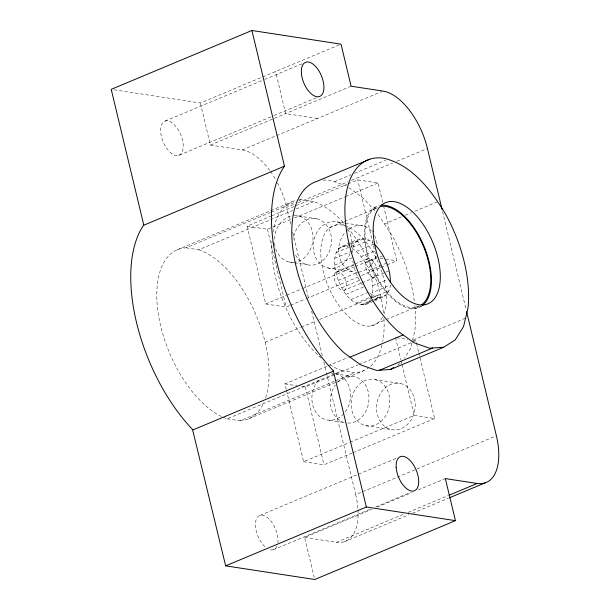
<?xml version="1.0" encoding="UTF-8"?>
<svg xmlns="http://www.w3.org/2000/svg" width="610" height="610" viewBox="0 0 610 610"><rect width="100%" height="100%" fill="white"/><g stroke="black" fill="none" stroke-linecap="round" stroke-linejoin="round"><path stroke-width="0.46" stroke-dasharray="3.05 2.29" d="M373.511 301.058C351.436 315.393 336.362 282.537 334.593 265.182C334.25 258.335 335.02 249.414 342.202 246.287C351.612 242.681 363.636 233.561 372.702 242.871M352.351 252.654C352.466 247.248 354.547 241.133 359.9 238.891M371.246 298.191C376.065 279.715 366.991 258.365 351.429 247.706L369.126 240.302M374.357 300.707C382.02 298.565 390.164 294.134 390.316 285.122L372.618 292.525M411.872 342.881L410.431 348.829L404.582 358.2M412.49 340.327L414.853 330.559A101.085 52.056 67.3 0 0 414.762 304.931M365.085 304.581L368.676 302.301L370.392 299.556M397.514 365.047L402.15 362.104M114.024 89.784L200.309 103.006L339.267 44.881M165.089 121.077L263.84 79.765M264.717 79.407L302.293 63.684M178.738 155.367A18.46 9.508 67.3 0 0 176.298 126.972A18.46 9.508 67.3 0 0 160.697 132.324A18.46 9.508 67.3 0 0 178.738 155.367L273.127 115.892M273.997 115.526L318.572 96.883M351.108 86.208L210.404 145.066L200.309 103.006M210.404 145.066L242.277 149.93L382.104 91.439M334.394 181.704L350.933 174.788M354.418 173.331L385.756 160.224M177.121 249.818L292.159 201.696M221.506 416.569A91.759 47.252 67.3 0 1 160.582 325.648A91.759 47.252 67.3 0 1 181.833 248.285L186.042 247.797L270.344 212.539M271.229 212.173L294.935 202.253M299.327 200.415L301.081 199.683L313.815 201.635L318.588 203.496A91.759 47.252 67.3 0 1 344.437 223.847M290.734 224.053L286.731 207.377L294.599 204.083M298.092 202.619L347.906 181.78M351.406 180.324L392.474 163.137M396.843 161.307L427.435 148.512M289.643 305.61L286.128 307.082L265.754 303.963L247.081 226.15L270.779 216.237M271.656 215.864L347.159 184.289M348.035 183.923L357.696 179.881L378.063 183L382.737 202.459M186.042 247.797L198.776 249.749L292.739 210.45M296.254 208.978L313.815 201.635M247.081 226.15L267.447 229.268L291.153 219.356M294.668 217.884L344.703 196.954M345.58 196.588L378.063 183M373.48 208.216L378.307 206.195M329.736 227.728L377.163 207.865M378.185 214.506L384.414 223.969L401.822 216.687M405.307 215.231L411.399 212.684M414.876 211.228L437.507 201.757M338.611 248.575L349.568 243.992M350.407 243.642L356.309 241.171M342.202 246.287L346.571 245.998L349.949 244.587M350.788 244.229L364.277 238.594M336.041 252.685L350.369 246.692M351.207 246.341L353.739 245.281M334.669 258.35L351.528 251.297M356.438 251.305L374.136 243.901M334.593 265.182L352.29 257.778M361.25 256.551L374.738 250.908M336.69 271.618L353.899 264.427M354.761 264.061L367.662 258.663M335.82 272.708L353.518 265.304L352.839 261.118M265.754 303.963L285.953 295.514M286.83 295.148L301.752 288.904M302.629 288.538L354.425 266.875M355.302 266.509L376.37 257.694L357.696 179.881M365.55 263.078L376.507 258.495M379.877 257.092L383.248 255.681M338.253 280.417L355.95 273.013L353.518 265.304M369.035 270.459L386.732 263.055M290.52 305.244L305.442 298.999M306.319 298.633L358.116 276.971M361.631 275.499L380.068 267.79M380.945 267.424L386.214 265.22M387.091 264.854L396.744 260.813L383.85 207.087M341.737 287.79L359.435 280.387L362.782 285.472M371.467 278.168L384.956 272.525M385.794 272.174L389.172 270.764M344.048 290.36A10.073 5.185 67.3 0 0 342.812 274.919A10.073 5.185 67.3 0 0 334.25 277.695A10.073 5.185 67.3 0 0 344.048 290.36L361.257 283.162M362.111 282.804L375.02 277.405A10.073 5.185 67.3 0 0 373.785 261.964A10.073 5.185 67.3 0 0 365.222 264.74A10.073 5.185 67.3 0 0 375.02 277.405M346.038 294.325L363.735 286.921M372.695 285.693L387.022 279.7M350.849 299.571L368.554 292.167M355.859 303.17L371.025 296.826M371.871 296.468L373.556 295.766L378.413 297.474L382.783 297.177M265.144 342.286L300.272 327.593M301.149 327.227L316.079 320.982M319.594 319.518L369.645 298.58M370.529 298.214L380.183 294.173M372.931 297.482L388.944 290.787M360.708 304.878L378.413 297.474M362.645 304.748L371.071 301.226M374.441 299.815L380.343 297.344M368.676 302.301L371.208 301.241M374.578 299.83L386.374 294.897M370.903 325.954L385.36 319.884M386.229 319.518L419.2 305.732M415.509 308.507L421.945 305.816M286.273 389.432L284.939 383.873L327.082 366.252M327.959 365.886L348.15 357.437M413.359 339.961L465.582 318.123M223.13 417.278L227.103 418.826L342.141 370.705L354.875 372.657L359.084 372.176A91.759 47.252 67.3 0 0 368.127 368.196M301.607 386.427L305.313 386.999L357.986 364.963M358.863 364.597L411.544 342.568M412.421 342.195L415.928 340.731L416.378 342.584M227.103 418.826L239.837 420.778L334.676 381.105M335.553 380.739L354.875 372.657M248.758 418.765L336.575 382.035M337.452 381.662L363.796 370.644M286.494 390.362L303.62 461.686L349.271 442.593M350.148 442.227L414.236 415.418L434.61 418.544L418.818 352.771M303.62 461.686L323.994 464.805L352.084 453.055M352.969 452.689L434.61 418.544M260.051 515.351L396.386 458.324M357.864 508.061A55.952 28.815 67.3 0 0 355.683 494.618L496.387 435.769M273.356 549.755L371.238 508.816M375.608 506.986L410.568 492.369M314.295 577.67L304.634 537.441L371.932 509.297M377.178 507.101L412.131 492.476M418.246 489.921L445.346 478.591M304.634 537.441L336.468 542.32L404.636 513.811M408.128 512.347L448.335 495.533M344.276 541.787L408.952 514.741M412.444 513.277L448.274 498.294M298.557 199.973L301.081 199.683M239.837 420.778L244.038 420.29A91.759 47.252 67.3 0 0 263.977 402.142M317.497 118.47L285.655 113.605L275.56 71.545M298.412 215.97L316.88 218.792M337.246 221.91L344.528 223.024M345.435 223.161L362.721 225.807M380.076 258.259L384.712 258.968M385.634 259.113L396.744 260.813M289.01 261.987L307.478 264.809M327.852 267.927L353.327 271.824M396.485 337.749L407.594 339.45M413.153 340.304L415.928 340.731M375.119 379.633A23.5 19.215 -81.3 0 1 384.308 417.88A23.5 19.215 -81.3 0 1 351.84 410.416A23.5 19.215 -81.3 0 1 375.119 379.633L400.587 383.53A23.5 19.215 -81.3 0 1 409.775 421.777A23.5 19.215 -81.3 0 1 377.308 414.312A23.5 19.215 -81.3 0 1 400.587 383.53M335.065 373.747L351.68 376.294M284.939 383.873L296.978 385.718M365.725 425.65L391.185 429.547M329.187 420.237L344.879 422.646M346.503 185.966L330.841 180.453A101.085 52.056 67.3 0 0 322.118 180.247M346.571 245.998L348.196 246.562M198.776 249.749L203.542 251.61A91.759 47.252 67.3 0 1 265.586 397.926M342.141 370.705L337.376 368.844A91.759 47.252 67.3 0 1 328.599 363.804M348.806 187.628L362.653 197.587L375.081 211.121M369.98 293.196L373.556 295.766M384.414 223.969L392.047 235.574A101.085 52.056 67.3 0 1 414.663 304.016M355.95 273.013L359.435 280.387M442.555 211.525L466.132 309.75M416.599 343.506L418.597 351.848M395.554 337.604L400.892 359.839M401.113 360.769L401.784 363.545M402.005 364.475L414.236 415.418M292.739 232.395L308.973 300.036M311.641 311.153L322.316 355.63M323.879 362.119L355.683 494.618M267.447 229.268L286.128 307.082M305.313 386.999L323.994 464.805M321.264 358.131A91.759 47.252 67.3 0 1 271.984 241.186M272.922 232.501A91.759 47.252 67.3 0 1 296.879 200.171M347.532 227.446A91.759 47.252 67.3 0 1 383.553 313.837M383.926 318.565A91.759 47.252 67.3 0 1 382.729 341.6M381.997 345.008A91.759 47.252 67.3 0 1 368.806 367.7M357.986 509.899A55.952 28.815 67.3 0 1 336.468 542.32M371.467 231.037A23.5 19.215 -81.3 0 0 352.725 226.729L348.096 229.497A23.5 19.215 -81.3 0 0 346.015 231.388M374.601 235.59A23.5 19.215 -81.3 0 1 377.186 244.419M375.859 256.505A23.5 19.215 -81.3 0 1 359.176 272.052M358.337 272.151A23.5 19.215 -81.3 0 1 339.976 258.488A23.5 19.215 -81.3 0 1 345.367 232.09M295.606 255.026A23.5 19.215 -81.3 0 0 320.631 262.193A23.5 19.215 -81.3 0 0 330.231 232.135A23.5 19.215 -81.3 0 0 306.876 219.722L302.247 222.482A23.5 19.215 -81.3 0 0 293.143 239.219M337.498 382.417A23.5 19.215 -81.3 0 1 368.196 391.681A23.5 19.215 -81.3 0 1 347.647 423.065M344.337 422.532A23.5 19.215 -81.3 0 1 335.393 384.971M242.277 149.93A55.937 28.777 67.3 0 1 270.001 170.808M270.497 171.509A55.937 28.777 67.3 0 1 276.147 180.438M277.436 182.817A55.937 28.777 67.3 0 1 286.731 207.377M294.233 215.582A23.5 19.215 -81.3 0 1 313.029 237.183A23.5 19.215 -81.3 0 1 294.859 262.216M294.02 262.315A23.5 19.215 -81.3 0 1 275.133 246.753M274.942 245.929A23.5 19.215 -81.3 0 1 274.469 242.506M274.424 239.029A23.5 19.215 -81.3 0 1 283.78 219.661L288.408 216.893A23.5 19.215 -81.3 0 1 293.395 215.635M335.706 373.8A23.5 19.215 -81.3 0 1 348.318 406.443A23.5 19.215 -81.3 0 1 318.321 415.212A23.5 19.215 -81.3 0 1 320.387 378.276M331.535 373.465A23.5 19.215 -81.3 0 1 333.22 373.465M344.726 225.891A23.5 19.215 -81.3 0 0 327.242 222.833L322.614 225.601A23.5 19.215 -81.3 0 0 319.632 263.245A23.5 19.215 -81.3 0 0 350.087 253.432M347.685 229.284A23.5 19.215 -81.3 0 1 351.452 248.369M382.577 317.093A53.71 27.656 67.3 0 1 326.281 281.378A53.71 27.656 67.3 0 1 350.407 228.201A53.71 27.656 67.3 0 1 384.048 313.853M420.282 305.656A53.71 27.656 67.3 0 1 372.748 268.484A53.71 27.656 67.3 0 1 377.979 207.064M421.541 306.19A54.839 28.243 67.3 0 1 371.864 267.897A54.839 28.243 67.3 0 1 379.351 205.517M277.031 546.072A18.46 9.508 67.3 0 1 268.629 549.206M264.946 546.674A18.46 9.508 67.3 0 1 255.537 522.343A18.46 9.508 67.3 0 1 268.461 518.431A18.46 9.508 67.3 0 1 277.87 542.763"/><path stroke-width="0.91" d="M390.347 282.56C390.606 268.225 384.254 253.958 374.136 243.901M143.777 225.014L111.211 89.35L251.915 30.5L284.481 166.164L143.525 225.326A134.276 69.151 67.3 0 0 192.539 429.493L225.662 565.851L314.737 579.5L455.441 520.65L445.346 478.591L477.172 483.471A55.952 28.815 67.3 0 0 496.387 435.769L466.581 311.603M284.481 166.164L284.229 166.477A134.276 69.151 67.3 0 0 333.243 370.636L366.366 507.001L455.441 520.65M369.828 159.202L316.735 181.406A101.085 52.056 67.3 0 0 293.646 254.301A101.085 52.056 67.3 0 0 344.635 353.289L360.784 364.902L376.446 370.423L390.553 369.469L393.648 367.502M443.653 347.258L455.243 339.892L463.531 326.625L467.946 308.355A101.085 52.056 67.3 0 0 445.14 213.37C430.698 189.733 412.253 165.066 383.934 158.242A101.085 52.056 67.3 0 0 345.29 220.134A101.085 52.056 67.3 0 0 397.735 331.085L413.885 342.698L429.547 348.211L443.653 347.258L390.553 369.469M349.995 357.14L403.088 334.936M192.966 429.905L333.67 371.055M379.664 370.201L432.757 347.997M225.662 565.851L366.366 507.001M449.204 495.167L477.172 483.471M449.151 497.928L484.98 482.937M251.915 30.5L341.013 44.149L351.108 86.208L382.973 91.073A55.937 28.777 67.3 0 1 427.435 148.512L442.113 209.672M380.632 206.416A53.71 27.656 67.3 0 1 423.378 246.188A53.71 27.656 67.3 0 1 421.8 304.642M381.105 205.25A54.839 28.243 67.3 0 1 424.217 246.692A54.839 28.243 67.3 0 1 422.303 305.648M373.19 231.137A54.839 28.243 67.3 0 0 424.362 304.809A54.839 28.243 67.3 0 0 422.669 223.74A54.839 28.243 67.3 0 0 373.19 231.137M301.409 73.474A18.46 9.508 67.3 0 0 319.442 96.517A18.46 9.508 67.3 0 0 317.002 68.114A18.46 9.508 67.3 0 0 301.409 73.474M396.172 467.496A18.46 9.508 67.3 0 0 414.06 490.905A18.46 9.508 67.3 0 0 411.994 462.708A18.46 9.508 67.3 0 0 396.172 467.496"/></g></svg>
